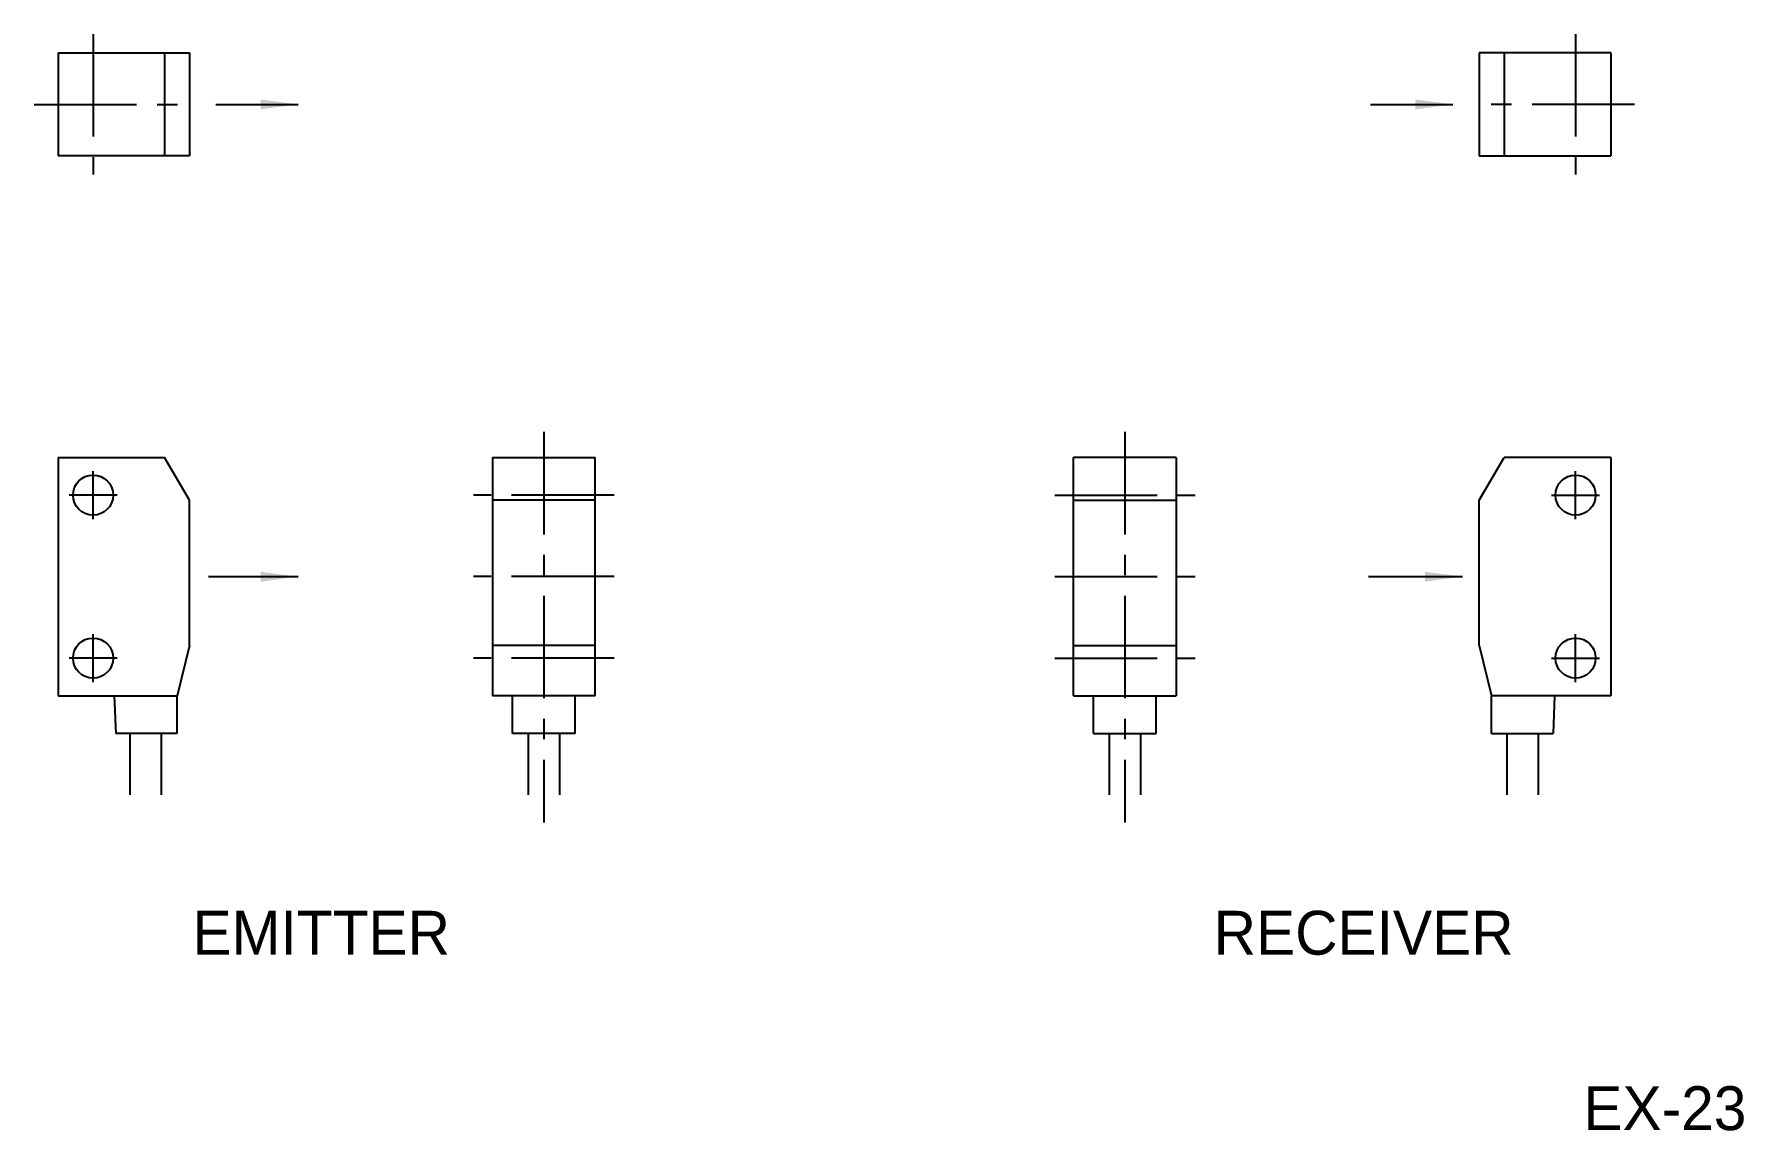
# Model space of a CAD drawing. Extents: x 744 to 880, y 404 to 491.
import ezdxf

# ---------------------------------------------------------------- set-up
doc = ezdxf.new("R2010")
doc.units = 0
doc.linetypes.add('CENTER', pattern=[13.068421, 8.167763, -1.633553, 1.633553, -1.633553])
doc.layers.get('0').update_dxf_attribs({"linetype": 'CONTINUOUS'})

# ---------------------------------------------------------------- blocks, each defined once
blk = doc.blocks.new('*U4')
at = {"color": 2}
blk.add_text('EMITTER', height=3.5, dxfattribs=at).set_placement((756.25, 417.66))
blk = doc.blocks.new('*U5')
at = {"color": 2}
blk.add_text('RECEIVER', height=3.5, dxfattribs=at).set_placement((837.7, 417.66))
blk = doc.blocks.new('*U6')
at = {"color": 2}
blk.add_text('EX-23', height=3.5, dxfattribs=at).set_placement((867.19, 403.67))

msp = doc.modelspace()

# ---------------------------------------------------------------- linework, layer by layer
at = {"color": 4, "linetype": 'CENTER'}
for p, q in [((748.32, 491.07), (748.32, 479.87)), ((866.57, 491.07), (866.57, 479.87)), ((743.62, 485.47), (756.61, 485.47)), ((871.27, 485.47), (858.28, 485.47)), ((784.27, 459.35), (784.27, 428.21)), ((830.62, 459.35), (830.62, 428.21)), ((748.32, 452.39), (748.32, 456.23)), ((866.57, 452.39), (866.57, 456.23)), ((750.24, 454.31), (746.4, 454.31)), ((789.87, 454.31), (778.67, 454.31)), ((825.02, 454.31), (836.22, 454.31)), ((864.65, 454.31), (868.49, 454.31)), ((789.87, 447.81), (778.67, 447.81)), ((825.02, 447.81), (836.22, 447.81)), ((748.32, 439.39), (748.32, 443.23)), ((866.57, 439.39), (866.57, 443.23)), ((750.24, 441.31), (746.4, 441.31)), ((789.87, 441.31), (778.67, 441.31)), ((825.02, 441.31), (836.22, 441.31)), ((864.65, 441.31), (868.49, 441.31))]:
    msp.add_line(p, q, dxfattribs=at)
at = {"color": 7}
for p, q in [((745.52, 489.57), (756.02, 489.57)), ((745.52, 489.57), (745.52, 481.37)), ((754.02, 489.57), (754.02, 481.37)), ((756.02, 489.57), (756.02, 481.37)), ((869.37, 489.57), (858.87, 489.57)), ((858.87, 489.57), (858.87, 481.37)), ((860.87, 489.57), (860.87, 481.37)), ((869.37, 489.57), (869.37, 481.37)), ((756.02, 481.37), (745.52, 481.37)), ((858.87, 481.37), (869.37, 481.37)), ((745.52, 457.31), (745.52, 438.31)), ((745.52, 457.31), (754.02, 457.31)), ((756.02, 453.9), (754.02, 457.31)), ((780.17, 457.31), (780.17, 438.31)), ((780.17, 457.31), (788.37, 457.31)), ((788.37, 438.31), (788.37, 457.31)), ((826.52, 438.31), (826.52, 457.31)), ((834.72, 457.31), (826.52, 457.31)), ((834.72, 457.31), (834.72, 438.31)), ((858.87, 453.9), (860.87, 457.31)), ((869.37, 457.31), (860.87, 457.31)), ((869.37, 457.31), (869.37, 438.31)), ((756.02, 442.31), (756.02, 453.9)), ((788.37, 453.9), (780.17, 453.9)), ((826.52, 453.9), (834.72, 453.9)), ((858.87, 442.31), (858.87, 453.9)), ((756.02, 442.31), (755.02, 438.31)), ((788.37, 442.31), (780.17, 442.31)), ((826.52, 442.31), (834.72, 442.31)), ((858.87, 442.31), (859.87, 438.31)), ((745.52, 438.31), (755.02, 438.31)), ((750, 438.31), (750.12, 435.31)), ((755.02, 435.31), (755.02, 438.31)), ((788.37, 438.31), (780.17, 438.31)), ((781.77, 435.31), (781.77, 438.31)), ((786.77, 435.31), (786.77, 438.31)), ((826.52, 438.31), (834.72, 438.31)), ((828.12, 435.31), (828.12, 438.31)), ((833.12, 435.31), (833.12, 438.31)), ((869.37, 438.31), (859.87, 438.31)), ((859.87, 435.31), (859.87, 438.31)), ((864.89, 438.31), (864.77, 435.31)), ((755.02, 435.31), (750.12, 435.31)), ((751.27, 430.41), (751.27, 435.31)), ((753.77, 430.41), (753.77, 435.31)), ((786.77, 435.31), (781.77, 435.31)), ((783.02, 435.31), (783.02, 430.41)), ((785.52, 435.31), (785.52, 430.41)), ((828.12, 435.31), (833.12, 435.31)), ((829.37, 435.31), (829.37, 430.41)), ((831.87, 435.31), (831.87, 430.41)), ((859.87, 435.31), (864.77, 435.31)), ((861.12, 430.41), (861.12, 435.31)), ((863.62, 430.41), (863.62, 435.31))]:
    msp.add_line(p, q, dxfattribs=at)
at = {"color": 4}
for p, q in [((758.1, 485.47), (764.68, 485.47)), ((850.22, 485.47), (856.79, 485.47)), ((757.52, 447.81), (764.68, 447.81)), ((850.06, 447.81), (857.55, 447.81))]:
    msp.add_line(p, q, dxfattribs=at)
at = {"color": 7}
for centre in [(748.32, 454.31), (866.57, 454.31)]:
    msp.add_circle(centre, 1.6, dxfattribs=at)
at = {"color": 0}
for centre in [(748.32, 441.31), (866.57, 441.31)]:
    msp.add_circle(centre, 1.6, dxfattribs=at)
at = {"color": 4}
for points in [[(761.68, 485.86), (761.68, 485.07), (764.68, 485.47)], [(853.79, 485.86), (853.79, 485.07), (856.79, 485.47)], [(761.68, 448.2), (761.68, 447.41), (764.68, 447.81)], [(854.55, 448.2), (854.55, 447.41), (857.55, 447.81)]]:
    msp.add_solid(points, dxfattribs=at)

# ---------------------------------------------------------------- block references
for name in ['*U4', '*U5', '*U6']:
    msp.add_blockref(name, (0, 0))

doc.saveas('drawing.dxf')
